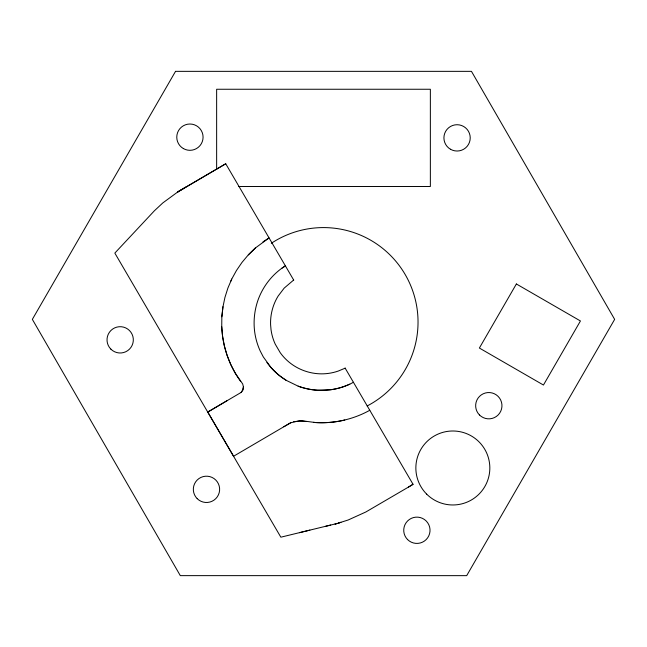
<?xml version="1.0" encoding="UTF-8"?>
<svg xmlns="http://www.w3.org/2000/svg" width="647" height="647" viewBox="0 0 647 647"><rect width="100%" height="100%" fill="white"/><g stroke="black" fill="none" stroke-linecap="round" stroke-linejoin="round"><path stroke-width="0.97" d="M305.837 421.512L299.343 420.776L290.543 422.823L233.559 456.264L207.776 412.058L241.145 392.422L242.851 389.971L243.418 386.874L242.69 383.978L235.314 373.246L230.785 364.544L227.137 355.438L224.396 346.024L222.592 336.383L221.743 326.654L221.84 316.804L222.916 307.058L224.93 297.466L227.881 288.109L231.731 279.092L236.462 270.495L241.994 262.407L248.302 254.894L255.314 248.036L269.063 237.918L262.989 241.881M221.84 316.804L222.98 306.718M243.426 386.882L242.843 389.979L241.137 392.43M293.73 280.135L225.738 163.772L177.472 192.127L185.754 187.137M230.89 281.073L231.731 279.092M248.302 254.894L255.347 248.003M293.665 280.022L284.162 288.133L278.113 296.1A50.458 50.458 0 0 0 272.241 309.873A50.466 50.466 0 0 0 270.6 324.762L271.036 329.752A50.66 50.66 0 0 0 275.226 344.123L280.272 352.761A50.62 50.62 0 0 0 290.746 363.477C300.079 370.537 311.838 374.241 323.532 373.82A50.854 50.854 0 0 0 338.252 371.063L345.175 368.159M225.738 163.772L178.515 191.407L162.834 202.907L154.439 210.736L114.834 253.09L280.847 537.188L337.192 523.472L348.135 520.01L365.83 511.995L413.085 484.385L345.102 368.046M281.979 268.133L285.408 265.885L281.971 268.141A67.256 67.256 0 0 0 272.072 276.916A67.757 67.757 0 0 0 258.274 299.367C254.497 309.759 253.244 321.017 254.692 331.984A67.215 67.215 0 0 0 260.231 351.014L263.289 356.893L271.053 367.609A67.725 67.725 0 0 0 286.233 380.355L298.138 386.154A67.959 67.959 0 0 0 317.54 390.23L330.763 389.729A68.072 68.072 0 0 0 349.784 384.189L353.424 382.288M408.54 487.037L412.988 484.223M207.776 412.058L226.887 400.776M283.815 426.753L290.778 422.734M177.545 191.933L178.499 191.415M369.777 410.271C352.761 419.766 332.857 423.995 313.447 422.345M349.784 384.189L343.638 386.655A67.579 67.579 0 0 1 324.155 390.311A67.886 67.886 0 0 1 298.146 386.154M340.953 522.275L338.268 523.132L339.384 522.776M299.432 532.675L309.848 530.136M325.659 526.286L330.682 525.057M293.625 421.698L302.683 420.841L315.623 422.58A99.784 99.784 0 0 0 344.802 420.024M238.816 186.49L430.36 186.49L430.36 89.254L216.64 89.254L216.64 169.449M286.233 380.355L280.774 376.611A67.215 67.215 0 0 1 266.912 362.441M271.319 243.296A94.527 94.527 0 0 1 404.949 274.134A94.527 94.527 0 0 1 367.156 405.968M240.668 381.455A99.444 99.444 0 0 1 227.129 355.413A99.856 99.856 0 0 1 221.735 326.598M175.539 71.348L32.35 319.367L180.311 575.636L466.689 575.652L614.65 319.367L471.461 71.348L175.539 71.348M516.371 283.976L479.378 348.046L543.448 385.038L580.44 320.969L516.371 283.976M337.16 523.472L335 524.005L337.168 523.48M426.688 494.138A36.992 36.992 0 0 0 488.574 477.559A36.992 36.992 0 0 0 443.276 432.253A36.992 36.992 0 0 0 426.688 494.138M407.586 539.574A13.15 13.15 0 0 0 429.584 533.678A13.15 13.15 0 0 0 413.482 517.568A13.15 13.15 0 0 0 407.586 539.574M479.508 414.994A13.15 13.15 0 0 0 501.514 409.098A13.15 13.15 0 0 0 485.404 392.988A13.15 13.15 0 0 0 479.508 414.994M197.181 498.635A13.15 13.15 0 0 0 219.187 492.739A13.15 13.15 0 0 0 203.077 476.637A13.15 13.15 0 0 0 197.181 498.635M110.872 349.145A13.15 13.15 0 0 0 132.878 343.25A13.15 13.15 0 0 0 116.767 327.139A13.15 13.15 0 0 0 110.872 349.145M450.498 149.263A13.15 13.15 0 0 0 470.223 137.868A13.15 13.15 0 0 0 450.498 126.48A13.15 13.15 0 0 0 450.498 149.263M183.352 148.559A13.15 13.15 0 0 0 203.077 137.172A13.15 13.15 0 0 0 183.352 125.777A13.15 13.15 0 0 0 183.352 148.559"/></g></svg>
